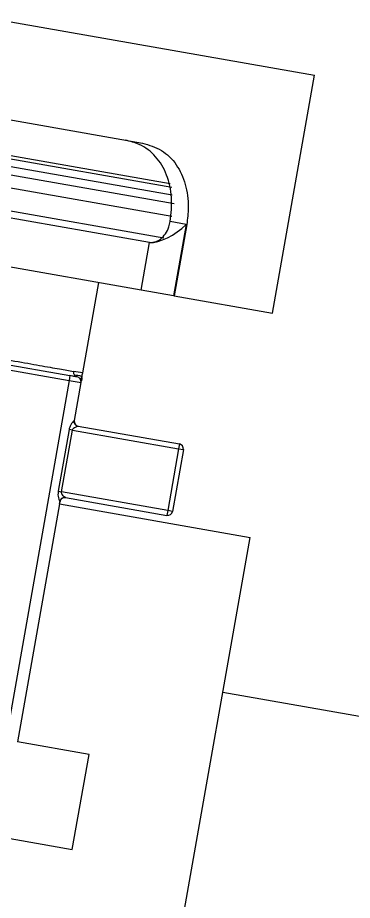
# Model space of a CAD drawing. Header units: millimetres. Extents: x -294 to 2792, y 5 to 1659.
# Drawn here: x -159.93 to -157.16, y 556.45 to 563.76 of the extents above; entities that cross this region are included whole.
import ezdxf

# ---------------------------------------------------------------- set-up
doc = ezdxf.new("R2010")
doc.units = ezdxf.units.MM
doc.layers.get('0').update_dxf_attribs({"lineweight": 18})

msp = doc.modelspace()

# ---------------------------------------------------------------- linework, layer by layer
at = {"color": 7, "linetype": 'Continuous', "lineweight": 25}
for p, q in [((-160.1853, 563.7599), (-157.4781, 563.2826)), ((-157.8254, 561.313), (-157.4781, 563.2826)), ((-158.6574, 562.3539), (-162.1572, 562.9711)), ((-162.1181, 562.9939), (-158.6717, 562.3862)), ((-160.3242, 562.9721), (-158.9017, 562.7213)), ((-162.1904, 562.916), (-158.654, 562.2924)), ((-162.6011, 562.8106), (-158.6578, 562.1153)), ((-158.6385, 562.2179), (-162.1686, 562.8404)), ((-158.7237, 561.9342), (-162.7688, 562.6475)), ((-158.8418, 561.8984), (-160.9533, 562.2707)), ((-158.5395, 562.0481), (-158.6711, 562.0713)), ((-158.5395, 562.0481), (-158.6437, 561.4572)), ((-158.5344, 562.0472), (-158.5395, 562.0481)), ((-158.5344, 562.0472), (-158.6386, 561.4564)), ((-158.9113, 561.5044), (-161.0227, 561.8767)), ((-158.9113, 561.5044), (-158.8418, 561.8984)), ((-158.8418, 561.8984), (-158.8417, 561.8989)), ((-159.3952, 560.818), (-159.2632, 561.5665)), ((-158.6437, 561.4572), (-158.9113, 561.5044)), ((-158.6386, 561.4564), (-158.6437, 561.4572)), ((-158.6386, 561.4564), (-157.8254, 561.313)), ((-160.1846, 560.9166), (-159.5006, 560.796)), ((-160.1916, 560.8772), (-159.5076, 560.7566)), ((-159.3952, 560.818), (-159.4715, 560.8315)), ((-159.5076, 560.7566), (-160.2404, 556.6007)), ((-159.5006, 560.796), (-159.5076, 560.7566)), ((-159.5076, 560.7566), (-159.4091, 560.7393)), ((-159.4646, 560.4241), (-159.4091, 560.7393)), ((-159.4022, 560.7789), (-159.4054, 560.7583)), ((-159.4022, 560.7789), (-159.4046, 560.7774)), ((-159.4022, 560.7789), (-159.3989, 560.7993)), ((-159.4646, 560.4241), (-159.4657, 560.4243)), ((-159.4336, 560.378), (-158.5951, 560.2302)), ((-159.5081, 560.3505), (-159.5984, 559.8384)), ((-159.5708, 559.8336), (-159.4805, 560.3457)), ((-159.4805, 560.3457), (-159.5081, 560.3505)), ((-159.4805, 560.3457), (-158.6021, 560.1908)), ((-158.5951, 560.2302), (-158.6021, 560.1908)), ((-158.6021, 560.1908), (-158.6924, 559.6787)), ((-158.5627, 560.1838), (-158.653, 559.6717)), ((-158.6021, 560.1908), (-158.5627, 560.1838)), ((-159.5984, 559.8384), (-159.5708, 559.8336)), ((-158.6924, 559.6787), (-159.5708, 559.8336)), ((-159.5378, 559.7871), (-158.6993, 559.6393)), ((-159.5862, 559.7347), (-159.9335, 557.7651)), ((-159.5862, 559.7347), (-159.5827, 559.7544)), ((-159.5862, 559.7347), (-158.0105, 559.4569)), ((-159.5837, 559.7546), (-159.5827, 559.7544)), ((-158.6924, 559.6787), (-158.6993, 559.6393)), ((-158.653, 559.6717), (-158.6924, 559.6787)), ((-159.3997, 551.5784), (-158.0105, 559.4569)), ((-158.2362, 558.1767), (-150.7517, 556.8569)), ((-159.3426, 557.6609), (-159.9335, 557.7651)), ((-159.4815, 556.8731), (-159.3426, 557.6609)), ((-160.0724, 556.9773), (-159.4815, 556.8731))]:
    msp.add_line(p, q, dxfattribs=at)
for centre, radius, start, end in [((-159.4485, 560.7462), 0.04, 350, 80), ((-159.4265, 560.4172), 0.0398, 169.70618, 259.70313), ((-159.4253, 560.4172), 0.04, 170, 260), ((-158.6021, 560.1908), 0.04, 350, 80), ((-159.5433, 559.7475), 0.04, 80, 170), ((-158.6924, 559.6787), 0.04, 260, 350)]:
    msp.add_arc(centre, radius, start, end, dxfattribs=at)
msp.add_ellipse((-158.6812, 562.0731), major_axis=(0.2132, 0.1493), ratio=0.424875, start_param=3.6175, end_param=5.114154, dxfattribs=at)
for points, knots in [([(-158.6711, 562.0713), (-158.6641, 562.1386), (-158.65, 562.273), (-158.6934, 562.463), (-158.7849, 562.6162), (-158.9083, 562.7117), (-159.0029, 562.7359), (-159.0422, 562.746)], [0, 0, 0, 0, 0.1856696, 0.371351, 0.5565552, 0.739929, 0.8703585, 0.8703585, 0.8703585, 0.8703585]), ([(-158.9017, 562.7213), (-158.8468, 562.7052), (-158.7369, 562.673), (-158.6143, 562.5492), (-158.5388, 562.3842), (-158.5144, 562.208), (-158.5285, 562.0945), (-158.5344, 562.0472)], [0, 0, 0, 0, 0.1849066, 0.3699424, 0.5526375, 0.7363045, 0.8673107, 0.8673107, 0.8673107, 0.8673107]), ([(-158.8417, 561.8989), (-158.8282, 561.8992), (-158.7973, 561.8999), (-158.751, 561.9239), (-158.7095, 561.968), (-158.6826, 562.0204), (-158.6744, 562.0568), (-158.6711, 562.0713)], [0, 0, 0, 0, 0.047156, 0.1075427, 0.1678288, 0.2281596, 0.2682712, 0.2682712, 0.2682712, 0.2682712]), ([(-159.4715, 560.8315), (-159.4718, 560.827), (-159.4724, 560.8197), (-159.4695, 560.8094), (-159.4665, 560.8043), (-159.4649, 560.8016)], [0, 0, 0, 0, 0.01342065, 0.02206685, 0.03154928, 0.03154928, 0.03154928, 0.03154928]), ([(-159.4022, 560.7789), (-159.4011, 560.7865), (-159.3991, 560.7997), (-159.3964, 560.8126), (-159.3952, 560.818)], [0, 0, 0, 0, 0.02312354, 0.03977139, 0.03977139, 0.03977139, 0.03977139]), ([(-159.4415, 560.7856), (-159.4423, 560.7857), (-159.4435, 560.7859), (-159.4509, 560.7872), (-159.4586, 560.7886), (-159.468, 560.7903), (-159.4818, 560.7927), (-159.4932, 560.7947), (-159.5006, 560.796)], [0, 0, 0, 0, 0.01436661, 0.0222734, 0.03000008, 0.03790679, 0.04563339, 0.06, 0.06, 0.06, 0.06]), ([(-159.4649, 560.8016), (-159.4443, 560.7999), (-159.4077, 560.7969), (-159.4039, 560.7844), (-159.4022, 560.7789)], [0, 0, 0, 0, 0.04276871, 0.07625812, 0.07625812, 0.07625812, 0.07625812]), ([(-159.4046, 560.7774), (-159.4077, 560.7754), (-159.4141, 560.7715), (-159.4152, 560.7699), (-159.4157, 560.7691)], [0, 0, 0, 0, 0.00699637, 0.01403597, 0.01403597, 0.01403597, 0.01403597]), ([(-159.4022, 560.7789), (-159.4033, 560.7712), (-159.4047, 560.761), (-159.4068, 560.7509), (-159.4073, 560.7484)], [0, 0, 0, 0, 0.02339284, 0.03096359, 0.03096359, 0.03096359, 0.03096359]), ([(-159.4657, 560.4243), (-159.4665, 560.424), (-159.4684, 560.4234), (-159.4758, 560.4159), (-159.4874, 560.4009), (-159.501, 560.3779), (-159.5057, 560.3597), (-159.5081, 560.3505)], [0, 0, 0, 0, 0.0105176, 0.02188727, 0.04369806, 0.06554, 0.08738312, 0.08738312, 0.08738312, 0.08738312]), ([(-159.4805, 560.3457), (-159.4802, 560.347), (-159.4795, 560.3498), (-159.4765, 560.3553), (-159.4689, 560.3633), (-159.4562, 560.3708), (-159.4445, 560.3758), (-159.4369, 560.378), (-159.4346, 560.378), (-159.4336, 560.378)], [0, 0, 0, 0, 0.0032288, 0.00675913, 0.01510473, 0.03014707, 0.04516318, 0.05322782, 0.06024047, 0.06024047, 0.06024047, 0.06024047]), ([(-159.5984, 559.8384), (-159.5993, 559.8291), (-159.6011, 559.8103), (-159.5961, 559.7841), (-159.5904, 559.766), (-159.586, 559.7564), (-159.5845, 559.7552), (-159.5837, 559.7546)], [0, 0, 0, 0, 0.02186919, 0.04369835, 0.06546163, 0.07685151, 0.08738253, 0.08738253, 0.08738253, 0.08738253]), ([(-159.5837, 559.7546), (-159.5823, 559.7595), (-159.5802, 559.767), (-159.5737, 559.7753), (-159.5676, 559.7807), (-159.5604, 559.7847), (-159.5505, 559.788), (-159.5428, 559.7875), (-159.5378, 559.7871)], [0, 0, 0, 0, 0.01507407, 0.0231887, 0.03147554, 0.03976238, 0.04787702, 0.06295109, 0.06295109, 0.06295109, 0.06295109]), ([(-159.5378, 559.7871), (-159.5388, 559.7875), (-159.5409, 559.7882), (-159.5472, 559.7929), (-159.5566, 559.8016), (-159.566, 559.813), (-159.5703, 559.8231), (-159.5713, 559.8294), (-159.571, 559.8322), (-159.5708, 559.8336)], [0, 0, 0, 0, 0.00700348, 0.01505272, 0.03008269, 0.04510695, 0.05347103, 0.05700718, 0.0602399, 0.0602399, 0.0602399, 0.0602399])]:
    msp.add_open_spline(points, degree=3, knots=knots, dxfattribs=at)
msp.add_open_spline([(-160.1914, 560.9584), (-160.1112, 560.9443), (-159.9508, 560.916), (-159.747, 560.8801), (-159.5781, 560.8503), (-159.5071, 560.8378), (-159.4715, 560.8315)], degree=3, dxfattribs=at)

doc.saveas('drawing.dxf')
